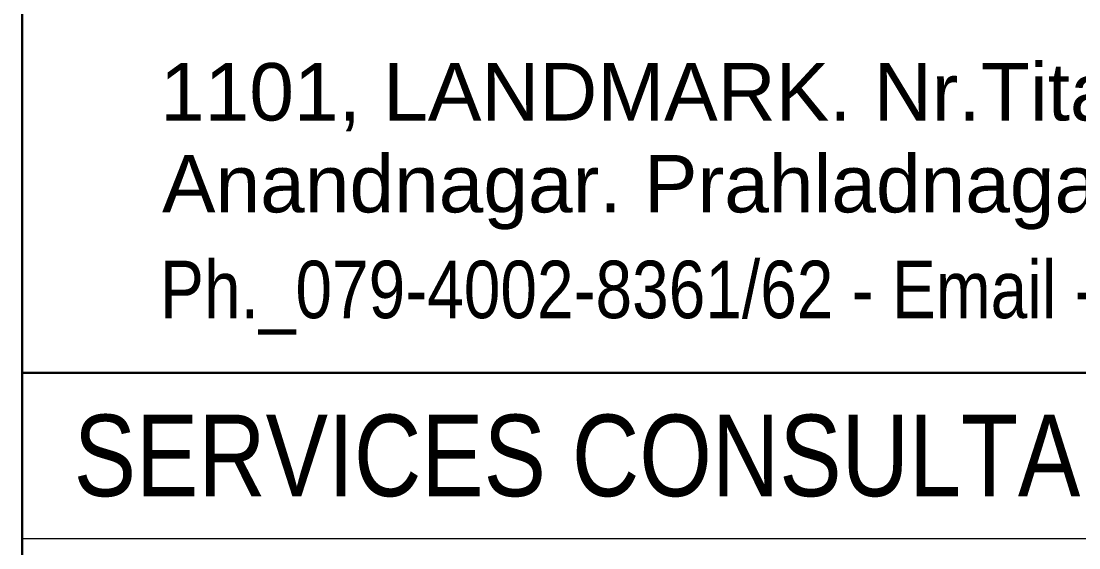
# Model space of a CAD drawing. Header units: millimetres. Extents: x 1112055 to 3390982, y -148532 to 766891.
# Drawn here: x 2223493 to 2227409, y -95046 to -93095 of the extents above; entities that cross this region are included whole.
import ezdxf

# ---------------------------------------------------------------- set-up
doc = ezdxf.new("R2010")
doc.units = ezdxf.units.MM
doc.layers.add('B TITLE BLOCK', color=250, linetype='Continuous', lineweight=0)
doc.layers.add('P_TITLE BLOCK TEXT', color=7, linetype='Continuous', lineweight=9)
doc.layers.add('FORMAT TEXT', color=7, linetype='Continuous')
doc.styles.add('SWINC', font='swissc.ttf')

msp = doc.modelspace()

# ---------------------------------------------------------------- linework, layer by layer
at = {"layer": 'B TITLE BLOCK', "color": 250, "lineweight": 0}
msp.add_line((2233558.380689745, -95012.03369992014), (2223497.385945978, -95012.03369992014), dxfattribs=at)
at = {"layer": 'B TITLE BLOCK', "color": 250, "lineweight": 0, "const_width": 8.389066461453254}
for points in [[(2223497.385945978, -113588.0822541447), (2233558.380689745, -113588.0822541447), (2233558.380689745, -29289.10911319742), (2223497.385945978, -29289.10911319742)], [(2233558.380689745, -90452.97928495574), (2223497.385945978, -90452.97928495574), (2223497.385945978, -94398.13074571636), (2233558.380689745, -94398.13074571636)], [(2233558.380689745, -113588.0822541447), (2223497.385945978, -113588.0822541447), (2223497.385945978, -94398.13074571636), (2233558.380689745, -94398.13074571636)]]:
    msp.add_lwpolyline(points, close=True, dxfattribs=at)

# ---------------------------------------------------------------- texts
at = {"layer": 'FORMAT TEXT', "style": 'SWINC'}
msp.add_text('SERVICES CONSULTANT', height=301.8298423128961, dxfattribs=at).set_placement((2223687.93424536, -94854.41165062608))
at = {"layer": 'P_TITLE BLOCK TEXT', "lineweight": 0, "char_height": 212.7224369493847, "attachment_point": 7, "style": 'SWINC'}
for s, insert in [('\\A1;{\\pql;\\fArial|b0|i0|c0|p34;1101, LANDMARK. Nr.Titanium City Centre. Opp.Seema Hall.}', (2224007.462987034, -93527.44795767157)), ('\\A1;{\\pql;\\fArial|b0|i0|c0|p34;Anandnagar. Prahladnagar-Shyamal road. Ahmedabad-380015. (O)}', (2224014.624779657, -93867.76301417683))]:
    msp.add_mtext(s, dxfattribs=dict(at, insert=insert))
at = {"layer": 'P_TITLE BLOCK TEXT', "lineweight": 0, "insert": (2224007.473832758, -94256.69072485706), "char_height": 212.7224369493847, "width": 6183.414384037149, "attachment_point": 7, "style": 'SWINC'}
msp.add_mtext('\\A1;\\pxql;Ph._079-4002-8361/62 - Email - contact@99studio.in   ', dxfattribs=at)

doc.saveas('drawing.dxf')
